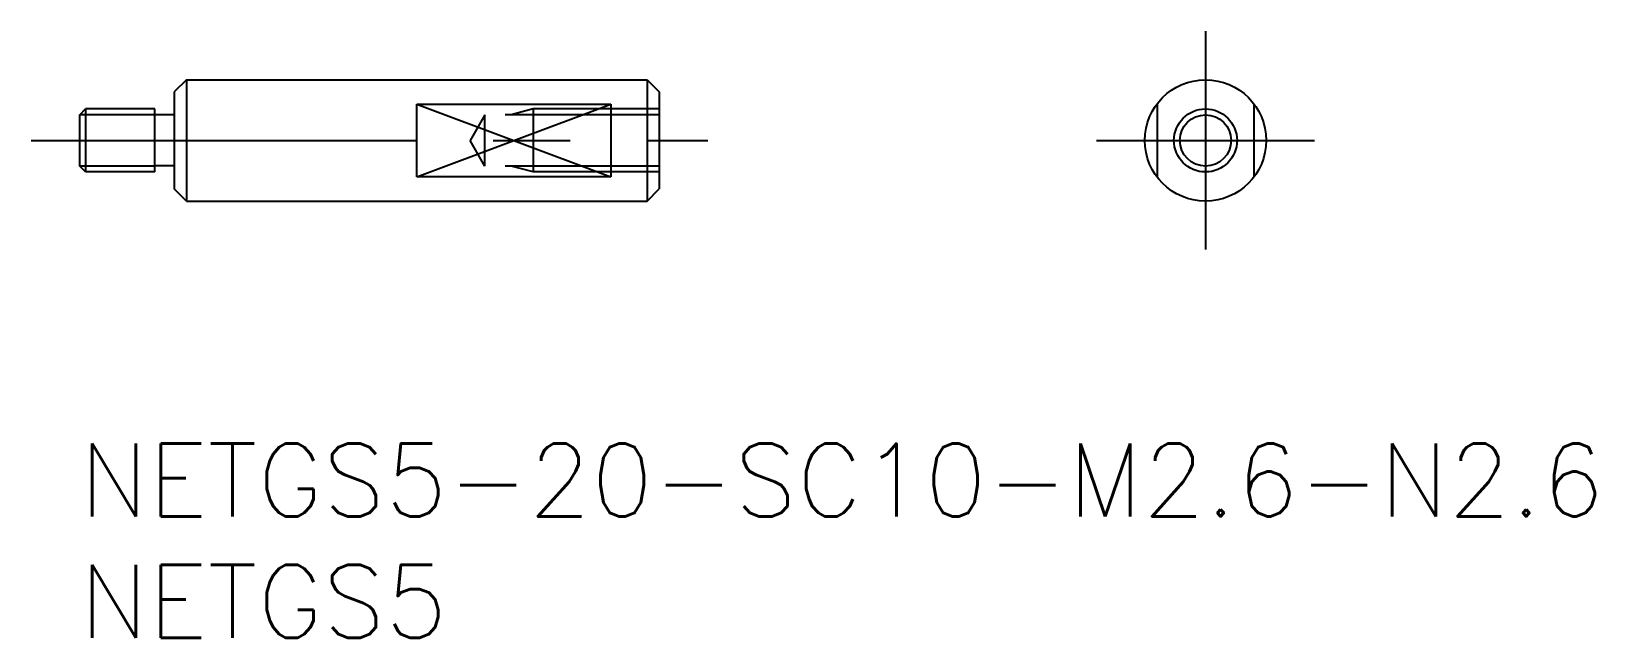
# Model space of a CAD drawing. Extents: x -2 to 62.5, y -8 to 17.
import ezdxf

# ---------------------------------------------------------------- set-up
doc = ezdxf.new("R2010")
doc.units = 0
doc.header["$LTSCALE"] = 0.5
doc.linetypes.add('CENTER', pattern=[50.8, 31.75, -6.35, 6.35, -6.35])
doc.linetypes.add('DASHED', pattern=[19.05, 12.7, -6.35])
for name, color, linetype in [('MSM_CENTER', 1, 'CENTER'), ('MSM_CONTINUOUS', 7, 'CONTINUOUS'), ('MSM_DASHED', 4, 'DASHED'), ('MSM_NARROW', 5, 'CONTINUOUS'), ('MSM_PART_NUMBER', 7, 'CONTINUOUS')]:
    doc.layers.add(name, color=color, linetype=linetype)
doc.styles.get("Standard").update_dxf_attribs({"font": 'txt.shx', "height": 3, "bigfont": 'bigfont.shx'})

# ---------------------------------------------------------------- blocks, each defined once
blk = doc.blocks.new('*U4')
at = {"layer": 'MSM_PART_NUMBER'}
blk.add_text('NETGS5-20-SC10-M2.6-N2.6', height=3, dxfattribs=at).set_placement((0, -3))
blk = doc.blocks.new('*U5')
at = {"layer": 'MSM_PART_NUMBER'}
blk.add_text('NETGS5', height=3, dxfattribs=at).set_placement((0, -8))

msp = doc.modelspace()

# ---------------------------------------------------------------- linework, layer by layer
at = {"layer": 'MSM_CENTER'}
for p, q in [((46.432, 17), (46.432, 8)), ((-2, 12.5), (25.9, 12.5)), ((41.932, 12.5), (50.932, 12.5))]:
    msp.add_line(p, q, dxfattribs=at)
at = {"layer": 'MSM_CONTINUOUS'}
for p, q in [((4.4, 15), (3.9, 14.5)), ((4.4, 15), (4.4, 10)), ((4.4, 15), (23.4, 15)), ((23.4, 15), (23.9, 14.5)), ((23.4, 15), (23.4, 10)), ((3.9, 14.5), (3.9, 10.5)), ((23.9, 14.5), (23.9, 10.5)), ((0, 13.556), (0.243, 13.8)), ((0, 11.443), (0, 13.556)), ((3.1, 13.8), (0.243, 13.8)), ((0.243, 13.8), (0.243, 11.2)), ((3.1, 11.2), (3.1, 13.8)), ((3.9, 13.55), (3.1, 13.55)), ((13.9, 14), (21.9, 14)), ((13.9, 11), (13.9, 14)), ((21.9, 14), (21.9, 11)), ((0.243, 11.2), (0, 11.443)), ((3.1, 11.2), (0.243, 11.2)), ((3.9, 11.45), (3.1, 11.45)), ((21.9, 11), (13.9, 11)), ((4.4, 10), (3.9, 10.5)), ((23.4, 10), (23.9, 10.5)), ((4.4, 10), (23.4, 10))]:
    msp.add_line(p, q, dxfattribs=at)
for radius in [2.5, 1.056]:
    msp.add_circle((46.432, 12.5), radius, dxfattribs=at)
at = {"layer": 'MSM_DASHED'}
for p, q in [((16.71, 13.556), (16.1, 12.5)), ((23.9, 13.556), (16.71, 13.556)), ((16.71, 11.443), (16.71, 13.556)), ((18.7, 13.8), (17.8, 13.556)), ((23.9, 13.8), (18.7, 13.8)), ((18.7, 13.8), (18.7, 11.2)), ((44.432, 14), (44.432, 11)), ((48.432, 14), (48.432, 11)), ((16.71, 11.443), (16.1, 12.5)), ((23.9, 11.443), (16.71, 11.443)), ((18.7, 11.2), (17.8, 11.443)), ((23.9, 11.2), (18.7, 11.2))]:
    msp.add_line(p, q, dxfattribs=at)
at = {"layer": 'MSM_NARROW'}
for p, q in [((3.1, 13.556), (0, 13.556)), ((13.9, 11), (21.9, 14)), ((13.9, 14), (21.9, 11)), ((3.1, 11.443), (0, 11.443))]:
    msp.add_line(p, q, dxfattribs=at)
msp.add_circle((46.432, 12.5), 1.3, dxfattribs=at)

# ---------------------------------------------------------------- block references
at = {"layer": 'MSM_CONTINUOUS'}
for name in ['*U4', '*U5']:
    msp.add_blockref(name, (0, 0), dxfattribs=at)

doc.saveas('drawing.dxf')
